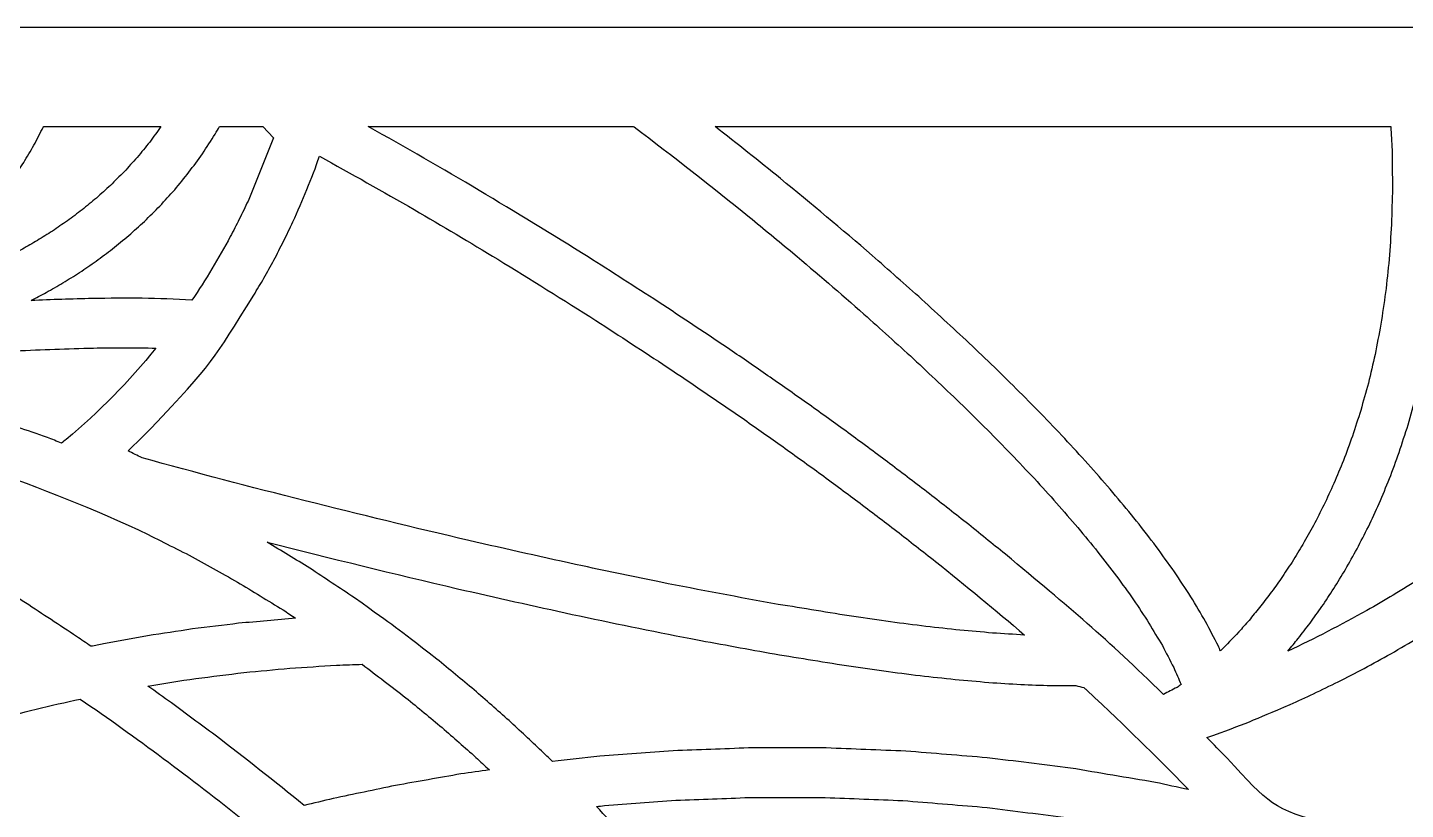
# Model space of a CAD drawing. Header units: centimetres. Extents: x 12.3 to 24.6, y -9 to -3.9.
# Drawn here: x 17.282 to 20.121, y -5.463 to -3.854 of the extents above; entities that cross this region are included whole.
import ezdxf

# ---------------------------------------------------------------- set-up
doc = ezdxf.new("R2010")
doc.units = ezdxf.units.CM
doc.header["$MEASUREMENT"] = 0
doc.layers.add('layer 1', color=7, linetype='Continuous')

msp = doc.modelspace()

# ---------------------------------------------------------------- linework, layer by layer
at = {"layer": 'layer 1', "color": 250, "lineweight": 30}
for points, knots in [([(12.33584, -9.00021), (12.33584, -7.28467), (12.33584, -5.56913), (12.33584, -3.85358), (12.33584, -3.85358), (16.43785, -3.85358), (20.53987, -3.85358), (24.64189, -3.85358), (24.64189, -3.85358), (24.64189, -5.56913), (24.64189, -7.28467), (24.64189, -9.00021), (24.64189, -9.00021), (20.53987, -9.00021), (16.43785, -9.00021), (12.33584, -9.00021)], [0, 0, 0, 0, 0.2, 0.2, 0.2, 0.2, 0.4, 0.4, 0.4, 0.4, 0.6, 0.6, 0.6, 0.6, 1, 1, 1, 1]), ([(17.3153, -4.05741), (17.31516, -4.05774), (17.31501, -4.05807), (17.31486, -4.0584), (17.31486, -4.0584), (17.30842, -4.0709), (17.30197, -4.0834), (17.29553, -4.09591), (17.29553, -4.09591), (17.28849, -4.10781), (17.28144, -4.11971), (17.2744, -4.13161), (17.2744, -4.13161), (17.26683, -4.14292), (17.25925, -4.15423), (17.25167, -4.16553), (17.25167, -4.16553), (17.24362, -4.17626), (17.23557, -4.18699), (17.22752, -4.19771), (17.22752, -4.19771), (17.21906, -4.20787), (17.21059, -4.21803), (17.20213, -4.22818), (17.20213, -4.22818), (17.1933, -4.23778), (17.18448, -4.24738), (17.17566, -4.25698), (17.17566, -4.25698), (17.16653, -4.26603), (17.15741, -4.27509), (17.14829, -4.28414), (17.14829, -4.28414), (17.13892, -4.29267), (17.12955, -4.30119), (17.12019, -4.30972), (17.12019, -4.30972), (17.11063, -4.31773), (17.10107, -4.32574), (17.09152, -4.33375), (17.09152, -4.33375), (17.08183, -4.34127), (17.07214, -4.34878), (17.06245, -4.35629), (17.06245, -4.35629), (17.05267, -4.36332), (17.0429, -4.37035), (17.03313, -4.37738), (17.03313, -4.37738), (17.00916, -4.39342), (16.98521, -4.40905), (16.9603, -4.4236), (16.9603, -4.4236), (17.01444, -4.41253), (17.06706, -4.39648), (17.1192, -4.37836), (17.1192, -4.37836), (17.13911, -4.3705), (17.15901, -4.36265), (17.17892, -4.35479), (17.17892, -4.35479), (17.18913, -4.35023), (17.19934, -4.34567), (17.20956, -4.34111), (17.20956, -4.34111), (17.21988, -4.33609), (17.2302, -4.33108), (17.24052, -4.32607), (17.24052, -4.32607), (17.25089, -4.32059), (17.26126, -4.31511), (17.27163, -4.30963), (17.27163, -4.30963), (17.28201, -4.30366), (17.29238, -4.2977), (17.30276, -4.29173), (17.30276, -4.29173), (17.31308, -4.28526), (17.32341, -4.27879), (17.33373, -4.27232), (17.33373, -4.27232), (17.34395, -4.26532), (17.35418, -4.25832), (17.3644, -4.25133), (17.3644, -4.25133), (17.37448, -4.24379), (17.38456, -4.23625), (17.39463, -4.22871), (17.39463, -4.22871), (17.40451, -4.22061), (17.41439, -4.21251), (17.42427, -4.20441), (17.42427, -4.20441), (17.4339, -4.19573), (17.44354, -4.18705), (17.45317, -4.17836), (17.45317, -4.17836), (17.46252, -4.16908), (17.47186, -4.1598), (17.4812, -4.15051), (17.4812, -4.15051), (17.49021, -4.1406), (17.49921, -4.1307), (17.50822, -4.12079), (17.50822, -4.12079), (17.51684, -4.11023), (17.52546, -4.09968), (17.53408, -4.08913), (17.53408, -4.08913), (17.5418, -4.07855), (17.54952, -4.06798), (17.55724, -4.05741), (17.55724, -4.05741), (17.47659, -4.05741), (17.39595, -4.05741), (17.3153, -4.05741)], [0, 0, 0, 0, 0.0333333, 0.0333333, 0.0333333, 0.0333333, 0.0666667, 0.0666667, 0.0666667, 0.0666667, 0.1, 0.1, 0.1, 0.1, 0.1333333, 0.1333333, 0.1333333, 0.1333333, 0.1666667, 0.1666667, 0.1666667, 0.1666667, 0.2, 0.2, 0.2, 0.2, 0.2333333, 0.2333333, 0.2333333, 0.2333333, 0.2666667, 0.2666667, 0.2666667, 0.2666667, 0.3, 0.3, 0.3, 0.3, 0.3333333, 0.3333333, 0.3333333, 0.3333333, 0.3666667, 0.3666667, 0.3666667, 0.3666667, 0.4, 0.4, 0.4, 0.4, 0.4333333, 0.4333333, 0.4333333, 0.4333333, 0.4666667, 0.4666667, 0.4666667, 0.4666667, 0.5, 0.5, 0.5, 0.5, 0.5333333, 0.5333333, 0.5333333, 0.5333333, 0.5666667, 0.5666667, 0.5666667, 0.5666667, 0.6, 0.6, 0.6, 0.6, 0.6333333, 0.6333333, 0.6333333, 0.6333333, 0.6666667, 0.6666667, 0.6666667, 0.6666667, 0.7, 0.7, 0.7, 0.7, 0.7333333, 0.7333333, 0.7333333, 0.7333333, 0.7666667, 0.7666667, 0.7666667, 0.7666667, 0.8, 0.8, 0.8, 0.8, 0.8333333, 0.8333333, 0.8333333, 0.8333333, 0.8666667, 0.8666667, 0.8666667, 0.8666667, 0.9, 0.9, 0.9, 0.9, 0.9333333, 0.9333333, 0.9333333, 0.9333333, 1, 1, 1, 1]), ([(17.67764, -4.05741), (17.67474, -4.06249), (17.67185, -4.06758), (17.66895, -4.07266), (17.66895, -4.07266), (17.66019, -4.08619), (17.65142, -4.09972), (17.64266, -4.11325), (17.64266, -4.11325), (17.63336, -4.12599), (17.62406, -4.13872), (17.61476, -4.15146), (17.61476, -4.15146), (17.60499, -4.16342), (17.59521, -4.17538), (17.58544, -4.18735), (17.58544, -4.18735), (17.57525, -4.19856), (17.56506, -4.20977), (17.55488, -4.22097), (17.55488, -4.22097), (17.54433, -4.23145), (17.53379, -4.24193), (17.52325, -4.25241), (17.52325, -4.25241), (17.51241, -4.26217), (17.50157, -4.27194), (17.49073, -4.28171), (17.49073, -4.28171), (17.47965, -4.29079), (17.46858, -4.29987), (17.4575, -4.30896), (17.4575, -4.30896), (17.44624, -4.31738), (17.43499, -4.3258), (17.42373, -4.33422), (17.42373, -4.33422), (17.41235, -4.34201), (17.40097, -4.34979), (17.38959, -4.35758), (17.38959, -4.35758), (17.37814, -4.36476), (17.36669, -4.37193), (17.35524, -4.37911), (17.35524, -4.37911), (17.34378, -4.3857), (17.33232, -4.39229), (17.32086, -4.39889), (17.32086, -4.39889), (17.31044, -4.40439), (17.30003, -4.40989), (17.28961, -4.41539), (17.28961, -4.41539), (17.33177, -4.41344), (17.37393, -4.41224), (17.41612, -4.41118), (17.41612, -4.41118), (17.48427, -4.41035), (17.55258, -4.40986), (17.62062, -4.41462), (17.62062, -4.41462), (17.64982, -4.37284), (17.67531, -4.32843), (17.69999, -4.28388), (17.69999, -4.28388), (17.70619, -4.2719), (17.71239, -4.25992), (17.71858, -4.24794), (17.71858, -4.24794), (17.72456, -4.2355), (17.73055, -4.22307), (17.73653, -4.21063), (17.73653, -4.21063), (17.73653, -4.21063), (17.78879, -4.08034), (17.78879, -4.08034), (17.78879, -4.08034), (17.78879, -4.08034), (17.76695, -4.05741), (17.76695, -4.05741), (17.76695, -4.05741), (17.73718, -4.05741), (17.70741, -4.05741), (17.67764, -4.05741)], [0, 0, 0, 0, 0.0454545, 0.0454545, 0.0454545, 0.0454545, 0.0909091, 0.0909091, 0.0909091, 0.0909091, 0.1363636, 0.1363636, 0.1363636, 0.1363636, 0.1818182, 0.1818182, 0.1818182, 0.1818182, 0.2272727, 0.2272727, 0.2272727, 0.2272727, 0.2727273, 0.2727273, 0.2727273, 0.2727273, 0.3181818, 0.3181818, 0.3181818, 0.3181818, 0.3636364, 0.3636364, 0.3636364, 0.3636364, 0.4090909, 0.4090909, 0.4090909, 0.4090909, 0.4545455, 0.4545455, 0.4545455, 0.4545455, 0.5, 0.5, 0.5, 0.5, 0.5454545, 0.5454545, 0.5454545, 0.5454545, 0.5909091, 0.5909091, 0.5909091, 0.5909091, 0.6363636, 0.6363636, 0.6363636, 0.6363636, 0.6818182, 0.6818182, 0.6818182, 0.6818182, 0.7272727, 0.7272727, 0.7272727, 0.7272727, 0.7727273, 0.7727273, 0.7727273, 0.7727273, 0.8181818, 0.8181818, 0.8181818, 0.8181818, 0.8636364, 0.8636364, 0.8636364, 0.8636364, 0.9090909, 0.9090909, 0.9090909, 0.9090909, 1, 1, 1, 1]), ([(17.9843, -4.05741), (18.13778, -4.14247), (18.28817, -4.23287), (18.43713, -4.32563), (18.43713, -4.32563), (18.48517, -4.35638), (18.53322, -4.38713), (18.58126, -4.41788), (18.58126, -4.41788), (18.63209, -4.45172), (18.68292, -4.48556), (18.73374, -4.51939), (18.73374, -4.51939), (18.75994, -4.5374), (18.78613, -4.5554), (18.81232, -4.5734), (18.81232, -4.5734), (18.83889, -4.59209), (18.86547, -4.61078), (18.89204, -4.62947), (18.89204, -4.62947), (18.91888, -4.64881), (18.94572, -4.66815), (18.97257, -4.6875), (18.97257, -4.6875), (18.99958, -4.70747), (19.02659, -4.72744), (19.05359, -4.7474), (19.05359, -4.7474), (19.08066, -4.76797), (19.10773, -4.78854), (19.1348, -4.80911), (19.1348, -4.80911), (19.16183, -4.83024), (19.18885, -4.85138), (19.21588, -4.87252), (19.21588, -4.87252), (19.24275, -4.89419), (19.26963, -4.91587), (19.2965, -4.93755), (19.2965, -4.93755), (19.43028, -5.04908), (19.50378, -5.1103), (19.62225, -5.22603), (19.62225, -5.22603), (19.6315, -5.22127), (19.64074, -5.2165), (19.64998, -5.21174), (19.64998, -5.21174), (19.65284, -5.20974), (19.65569, -5.20774), (19.65855, -5.20574), (19.65855, -5.20574), (19.65342, -5.19403), (19.6483, -5.18231), (19.64317, -5.1706), (19.64317, -5.1706), (19.63539, -5.15564), (19.6276, -5.14068), (19.61981, -5.12572), (19.61981, -5.12572), (19.6106, -5.11022), (19.60138, -5.09473), (19.59217, -5.07923), (19.59217, -5.07923), (19.58164, -5.06329), (19.57112, -5.04735), (19.56059, -5.03142), (19.56059, -5.03142), (19.54887, -5.01513), (19.53715, -4.99885), (19.52543, -4.98257), (19.52543, -4.98257), (19.51263, -4.96603), (19.49983, -4.9495), (19.48703, -4.93296), (19.48703, -4.93296), (19.47328, -4.91624), (19.45953, -4.89953), (19.44578, -4.88281), (19.44578, -4.88281), (19.43119, -4.86599), (19.41661, -4.84918), (19.40202, -4.83236), (19.40202, -4.83236), (19.38673, -4.81552), (19.37143, -4.79867), (19.35613, -4.78183), (19.35613, -4.78183), (19.34024, -4.76503), (19.32435, -4.74823), (19.30846, -4.73143), (19.30846, -4.73143), (19.2921, -4.71474), (19.27573, -4.69806), (19.25937, -4.68137), (19.25937, -4.68137), (19.24265, -4.66487), (19.22594, -4.64836), (19.20922, -4.63186), (19.20922, -4.63186), (19.17521, -4.59966), (19.1412, -4.56746), (19.10718, -4.53527), (19.10718, -4.53527), (19.07319, -4.5046), (19.03919, -4.47393), (19.00519, -4.44326), (19.00519, -4.44326), (18.95665, -4.4008), (18.90781, -4.35883), (18.85853, -4.31724), (18.85853, -4.31724), (18.82872, -4.29266), (18.79891, -4.26808), (18.7691, -4.24349), (18.7691, -4.24349), (18.69097, -4.18043), (18.61229, -4.11804), (18.53166, -4.05818), (18.53166, -4.05818), (18.53115, -4.05792), (18.53063, -4.05767), (18.53012, -4.05741), (18.53012, -4.05741), (18.34818, -4.05741), (18.16624, -4.05741), (17.9843, -4.05741)], [0, 0, 0, 0, 0.030303, 0.030303, 0.030303, 0.030303, 0.0606061, 0.0606061, 0.0606061, 0.0606061, 0.0909091, 0.0909091, 0.0909091, 0.0909091, 0.1212121, 0.1212121, 0.1212121, 0.1212121, 0.1515152, 0.1515152, 0.1515152, 0.1515152, 0.1818182, 0.1818182, 0.1818182, 0.1818182, 0.2121212, 0.2121212, 0.2121212, 0.2121212, 0.2424242, 0.2424242, 0.2424242, 0.2424242, 0.2727273, 0.2727273, 0.2727273, 0.2727273, 0.3030303, 0.3030303, 0.3030303, 0.3030303, 0.3333333, 0.3333333, 0.3333333, 0.3333333, 0.3636364, 0.3636364, 0.3636364, 0.3636364, 0.3939394, 0.3939394, 0.3939394, 0.3939394, 0.4242424, 0.4242424, 0.4242424, 0.4242424, 0.4545455, 0.4545455, 0.4545455, 0.4545455, 0.4848485, 0.4848485, 0.4848485, 0.4848485, 0.5151515, 0.5151515, 0.5151515, 0.5151515, 0.5454545, 0.5454545, 0.5454545, 0.5454545, 0.5757576, 0.5757576, 0.5757576, 0.5757576, 0.6060606, 0.6060606, 0.6060606, 0.6060606, 0.6363636, 0.6363636, 0.6363636, 0.6363636, 0.6666667, 0.6666667, 0.6666667, 0.6666667, 0.6969697, 0.6969697, 0.6969697, 0.6969697, 0.7272727, 0.7272727, 0.7272727, 0.7272727, 0.7575758, 0.7575758, 0.7575758, 0.7575758, 0.7878788, 0.7878788, 0.7878788, 0.7878788, 0.8181818, 0.8181818, 0.8181818, 0.8181818, 0.8484848, 0.8484848, 0.8484848, 0.8484848, 0.8787879, 0.8787879, 0.8787879, 0.8787879, 0.9090909, 0.9090909, 0.9090909, 0.9090909, 0.9393939, 0.9393939, 0.9393939, 0.9393939, 1, 1, 1, 1]), ([(18.69869, -4.05741), (18.74392, -4.09264), (18.78875, -4.12838), (18.83338, -4.16441), (18.83338, -4.16441), (18.89687, -4.21637), (18.9596, -4.269), (19.02185, -4.32243), (19.02185, -4.32243), (19.05599, -4.35259), (19.09013, -4.38276), (19.12427, -4.41292), (19.12427, -4.41292), (19.15899, -4.44497), (19.19371, -4.47702), (19.22843, -4.50907), (19.22843, -4.50907), (19.24572, -4.52565), (19.26301, -4.54224), (19.2803, -4.55882), (19.2803, -4.55882), (19.29739, -4.57569), (19.31447, -4.59256), (19.33156, -4.60943), (19.33156, -4.60943), (19.34833, -4.62653), (19.3651, -4.64363), (19.38187, -4.66073), (19.38187, -4.66073), (19.3982, -4.678), (19.41454, -4.69527), (19.43088, -4.71255), (19.43088, -4.71255), (19.44667, -4.72993), (19.46246, -4.74732), (19.47825, -4.7647), (19.47825, -4.7647), (19.49338, -4.78215), (19.50851, -4.79959), (19.52364, -4.81704), (19.52364, -4.81704), (19.53799, -4.83449), (19.55235, -4.85194), (19.5667, -4.86939), (19.5667, -4.86939), (19.58017, -4.88679), (19.59364, -4.90419), (19.6071, -4.9216), (19.6071, -4.9216), (19.61957, -4.93891), (19.63203, -4.95622), (19.6445, -4.97353), (19.6445, -4.97353), (19.65584, -4.99071), (19.66719, -5.00789), (19.67854, -5.02507), (19.67854, -5.02507), (19.68865, -5.04209), (19.69877, -5.0591), (19.70888, -5.07612), (19.70888, -5.07612), (19.71764, -5.09294), (19.7264, -5.10977), (19.73516, -5.12659), (19.73516, -5.12659), (19.73662, -5.12994), (19.73809, -5.13328), (19.73955, -5.13662), (19.73955, -5.13662), (19.75212, -5.1236), (19.7647, -5.11057), (19.77728, -5.09754), (19.77728, -5.09754), (19.78429, -5.08958), (19.79131, -5.08162), (19.79833, -5.07366), (19.79833, -5.07366), (19.80556, -5.0649), (19.81279, -5.05614), (19.82002, -5.04737), (19.82002, -5.04737), (19.8274, -5.03779), (19.83478, -5.02821), (19.84216, -5.01864), (19.84216, -5.01864), (19.84962, -5.00822), (19.85708, -4.99781), (19.86454, -4.9874), (19.86454, -4.9874), (19.87201, -4.97614), (19.87948, -4.96488), (19.88696, -4.95361), (19.88696, -4.95361), (19.89438, -4.94149), (19.9018, -4.92936), (19.90922, -4.91723), (19.90922, -4.91723), (19.91653, -4.90422), (19.92383, -4.89121), (19.93114, -4.87821), (19.93114, -4.87821), (19.93826, -4.8643), (19.94538, -4.85039), (19.9525, -4.83648), (19.9525, -4.83648), (19.95937, -4.82165), (19.96624, -4.80683), (19.97312, -4.792), (19.97312, -4.792), (19.97967, -4.77624), (19.98622, -4.76048), (19.99278, -4.74472), (19.99278, -4.74472), (19.99895, -4.728), (20.00512, -4.71129), (20.0113, -4.69457), (20.0113, -4.69457), (20.01702, -4.67688), (20.02274, -4.6592), (20.02846, -4.64151), (20.02846, -4.64151), (20.03367, -4.62283), (20.03888, -4.60415), (20.04408, -4.58547), (20.04408, -4.58547), (20.0487, -4.56578), (20.05333, -4.5461), (20.05795, -4.52641), (20.05795, -4.52641), (20.06192, -4.50569), (20.06589, -4.48497), (20.06986, -4.46425), (20.06986, -4.46425), (20.07311, -4.44248), (20.07636, -4.42071), (20.07961, -4.39894), (20.07961, -4.39894), (20.08207, -4.3761), (20.08454, -4.35326), (20.087, -4.33042), (20.087, -4.33042), (20.0886, -4.30649), (20.0902, -4.28257), (20.09181, -4.25864), (20.09181, -4.25864), (20.09248, -4.2336), (20.09316, -4.20857), (20.09384, -4.18353), (20.09384, -4.18353), (20.09352, -4.15737), (20.0932, -4.13121), (20.09288, -4.10505), (20.09288, -4.10505), (20.09207, -4.08917), (20.09126, -4.07329), (20.09045, -4.05741), (20.09045, -4.05741), (19.62653, -4.05741), (19.16261, -4.05741), (18.69869, -4.05741)], [0, 0, 0, 0, 0.0243902, 0.0243902, 0.0243902, 0.0243902, 0.0487805, 0.0487805, 0.0487805, 0.0487805, 0.0731707, 0.0731707, 0.0731707, 0.0731707, 0.097561, 0.097561, 0.097561, 0.097561, 0.1219512, 0.1219512, 0.1219512, 0.1219512, 0.1463415, 0.1463415, 0.1463415, 0.1463415, 0.1707317, 0.1707317, 0.1707317, 0.1707317, 0.195122, 0.195122, 0.195122, 0.195122, 0.2195122, 0.2195122, 0.2195122, 0.2195122, 0.2439024, 0.2439024, 0.2439024, 0.2439024, 0.2682927, 0.2682927, 0.2682927, 0.2682927, 0.2926829, 0.2926829, 0.2926829, 0.2926829, 0.3170732, 0.3170732, 0.3170732, 0.3170732, 0.3414634, 0.3414634, 0.3414634, 0.3414634, 0.3658537, 0.3658537, 0.3658537, 0.3658537, 0.3902439, 0.3902439, 0.3902439, 0.3902439, 0.4146341, 0.4146341, 0.4146341, 0.4146341, 0.4390244, 0.4390244, 0.4390244, 0.4390244, 0.4634146, 0.4634146, 0.4634146, 0.4634146, 0.4878049, 0.4878049, 0.4878049, 0.4878049, 0.5121951, 0.5121951, 0.5121951, 0.5121951, 0.5365854, 0.5365854, 0.5365854, 0.5365854, 0.5609756, 0.5609756, 0.5609756, 0.5609756, 0.5853659, 0.5853659, 0.5853659, 0.5853659, 0.6097561, 0.6097561, 0.6097561, 0.6097561, 0.6341463, 0.6341463, 0.6341463, 0.6341463, 0.6585366, 0.6585366, 0.6585366, 0.6585366, 0.6829268, 0.6829268, 0.6829268, 0.6829268, 0.7073171, 0.7073171, 0.7073171, 0.7073171, 0.7317073, 0.7317073, 0.7317073, 0.7317073, 0.7560976, 0.7560976, 0.7560976, 0.7560976, 0.7804878, 0.7804878, 0.7804878, 0.7804878, 0.804878, 0.804878, 0.804878, 0.804878, 0.8292683, 0.8292683, 0.8292683, 0.8292683, 0.8536585, 0.8536585, 0.8536585, 0.8536585, 0.8780488, 0.8780488, 0.8780488, 0.8780488, 0.902439, 0.902439, 0.902439, 0.902439, 0.9268293, 0.9268293, 0.9268293, 0.9268293, 0.9512195, 0.9512195, 0.9512195, 0.9512195, 1, 1, 1, 1]), ([(21.07175, -4.05741), (21.06764, -4.06748), (21.06354, -4.07754), (21.05944, -4.0876), (21.05944, -4.0876), (21.04474, -4.1192), (21.03005, -4.1508), (21.01536, -4.1824), (21.01536, -4.1824), (20.9996, -4.21248), (20.98384, -4.24255), (20.96808, -4.27263), (20.96808, -4.27263), (20.95135, -4.30121), (20.93463, -4.32979), (20.91791, -4.35838), (20.91791, -4.35838), (20.90033, -4.38549), (20.88275, -4.41261), (20.86518, -4.43973), (20.86518, -4.43973), (20.84685, -4.46542), (20.82852, -4.4911), (20.8102, -4.51679), (20.8102, -4.51679), (20.79123, -4.54107), (20.77226, -4.56535), (20.75329, -4.58964), (20.75329, -4.58964), (20.73379, -4.61255), (20.71428, -4.63547), (20.69478, -4.65838), (20.69478, -4.65838), (20.67484, -4.67996), (20.65491, -4.70154), (20.63497, -4.72312), (20.63497, -4.72312), (20.61472, -4.7434), (20.59446, -4.76367), (20.5742, -4.78395), (20.5742, -4.78395), (20.55372, -4.80296), (20.53325, -4.82196), (20.51277, -4.84097), (20.51277, -4.84097), (20.49218, -4.85874), (20.47159, -4.87652), (20.451, -4.89429), (20.451, -4.89429), (20.4304, -4.91086), (20.4098, -4.92744), (20.38921, -4.94401), (20.38921, -4.94401), (20.30457, -5.00761), (20.29308, -5.01573), (20.20679, -5.07261), (20.20679, -5.07261), (20.18719, -5.08473), (20.16759, -5.09685), (20.148, -5.10897), (20.148, -5.10897), (20.12891, -5.12007), (20.10983, -5.13116), (20.09074, -5.14226), (20.09074, -5.14226), (20.07227, -5.15236), (20.05379, -5.16246), (20.03532, -5.17257), (20.03532, -5.17257), (20.01756, -5.18171), (19.9998, -5.19086), (19.98204, -5.2), (19.98204, -5.2), (19.96509, -5.20823), (19.94815, -5.21645), (19.9312, -5.22468), (19.9312, -5.22468), (19.91518, -5.23201), (19.89915, -5.23935), (19.88313, -5.24668), (19.88313, -5.24668), (19.80821, -5.27825), (19.79089, -5.28728), (19.71146, -5.31461), (19.71146, -5.31461), (19.72531, -5.3288), (19.73916, -5.343), (19.75301, -5.35719), (19.75301, -5.35719), (19.84086, -5.45211), (19.84554, -5.46214), (19.96325, -5.49332), (19.96325, -5.49332), (20.02411, -5.51256), (20.08498, -5.5318), (20.14584, -5.55104), (20.14584, -5.55104), (20.20738, -5.57379), (20.26892, -5.59655), (20.33046, -5.6193), (20.33046, -5.6193), (20.39257, -5.64577), (20.45468, -5.67223), (20.51679, -5.69869), (20.51679, -5.69869), (20.56352, -5.72135), (20.61025, -5.74402), (20.65697, -5.76669), (20.65697, -5.76669), (20.72442, -5.65927), (20.7895, -5.55055), (20.8534, -5.44099), (20.8534, -5.44099), (20.89032, -5.37667), (20.9267, -5.31213), (20.96264, -5.24724), (20.96264, -5.24724), (20.98741, -5.20105), (21.01219, -5.15487), (21.03696, -5.10868), (21.03696, -5.10868), (21.06131, -5.06095), (21.08567, -5.01323), (21.11002, -4.9655), (21.11002, -4.9655), (21.12181, -4.94132), (21.13361, -4.91714), (21.14541, -4.89296), (21.14541, -4.89296), (21.15683, -4.86871), (21.16826, -4.84446), (21.17968, -4.82021), (21.17968, -4.82021), (21.19065, -4.79599), (21.20161, -4.77178), (21.21258, -4.74756), (21.21258, -4.74756), (21.26612, -4.62385), (21.30402, -4.52878), (21.34713, -4.39725), (21.34713, -4.39725), (21.35349, -4.37554), (21.35985, -4.35383), (21.36621, -4.33212), (21.36621, -4.33212), (21.37151, -4.31123), (21.3768, -4.29034), (21.38209, -4.26946), (21.38209, -4.26946), (21.38623, -4.24952), (21.39037, -4.22958), (21.39451, -4.20965), (21.39451, -4.20965), (21.39671, -4.19542), (21.39891, -4.18119), (21.40112, -4.16697), (21.40112, -4.16697), (21.40002, -4.15927), (21.39892, -4.15158), (21.39782, -4.14389), (21.39782, -4.14389), (21.31604, -4.11506), (21.23425, -4.08624), (21.15247, -4.05741), (21.15247, -4.05741), (21.12556, -4.05741), (21.09865, -4.05741), (21.07175, -4.05741)], [0, 0, 0, 0, 0.0232558, 0.0232558, 0.0232558, 0.0232558, 0.0465116, 0.0465116, 0.0465116, 0.0465116, 0.0697674, 0.0697674, 0.0697674, 0.0697674, 0.0930233, 0.0930233, 0.0930233, 0.0930233, 0.1162791, 0.1162791, 0.1162791, 0.1162791, 0.1395349, 0.1395349, 0.1395349, 0.1395349, 0.1627907, 0.1627907, 0.1627907, 0.1627907, 0.1860465, 0.1860465, 0.1860465, 0.1860465, 0.2093023, 0.2093023, 0.2093023, 0.2093023, 0.2325581, 0.2325581, 0.2325581, 0.2325581, 0.255814, 0.255814, 0.255814, 0.255814, 0.2790698, 0.2790698, 0.2790698, 0.2790698, 0.3023256, 0.3023256, 0.3023256, 0.3023256, 0.3255814, 0.3255814, 0.3255814, 0.3255814, 0.3488372, 0.3488372, 0.3488372, 0.3488372, 0.372093, 0.372093, 0.372093, 0.372093, 0.3953488, 0.3953488, 0.3953488, 0.3953488, 0.4186047, 0.4186047, 0.4186047, 0.4186047, 0.4418605, 0.4418605, 0.4418605, 0.4418605, 0.4651163, 0.4651163, 0.4651163, 0.4651163, 0.4883721, 0.4883721, 0.4883721, 0.4883721, 0.5116279, 0.5116279, 0.5116279, 0.5116279, 0.5348837, 0.5348837, 0.5348837, 0.5348837, 0.5581395, 0.5581395, 0.5581395, 0.5581395, 0.5813953, 0.5813953, 0.5813953, 0.5813953, 0.6046512, 0.6046512, 0.6046512, 0.6046512, 0.627907, 0.627907, 0.627907, 0.627907, 0.6511628, 0.6511628, 0.6511628, 0.6511628, 0.6744186, 0.6744186, 0.6744186, 0.6744186, 0.6976744, 0.6976744, 0.6976744, 0.6976744, 0.7209302, 0.7209302, 0.7209302, 0.7209302, 0.744186, 0.744186, 0.744186, 0.744186, 0.7674419, 0.7674419, 0.7674419, 0.7674419, 0.7906977, 0.7906977, 0.7906977, 0.7906977, 0.8139535, 0.8139535, 0.8139535, 0.8139535, 0.8372093, 0.8372093, 0.8372093, 0.8372093, 0.8604651, 0.8604651, 0.8604651, 0.8604651, 0.8837209, 0.8837209, 0.8837209, 0.8837209, 0.9069767, 0.9069767, 0.9069767, 0.9069767, 0.9302326, 0.9302326, 0.9302326, 0.9302326, 0.9534884, 0.9534884, 0.9534884, 0.9534884, 1, 1, 1, 1]), ([(20.1925, -4.05741), (20.19325, -4.07222), (20.19401, -4.08703), (20.19476, -4.10184), (20.19476, -4.10184), (20.19509, -4.12932), (20.19543, -4.1568), (20.19577, -4.18429), (20.19577, -4.18429), (20.19506, -4.21067), (20.19434, -4.23705), (20.19363, -4.26343), (20.19363, -4.26343), (20.19193, -4.28872), (20.19024, -4.314), (20.18854, -4.33929), (20.18854, -4.33929), (20.18593, -4.36351), (20.18332, -4.38772), (20.18072, -4.41193), (20.18072, -4.41193), (20.17726, -4.43508), (20.1738, -4.45822), (20.17035, -4.48137), (20.17035, -4.48137), (20.16611, -4.50346), (20.16188, -4.52556), (20.15764, -4.54765), (20.15764, -4.54765), (20.1527, -4.5687), (20.14776, -4.58976), (20.14282, -4.61081), (20.14282, -4.61081), (20.13724, -4.63084), (20.13165, -4.65086), (20.12607, -4.67089), (20.12607, -4.67089), (20.11992, -4.6899), (20.11377, -4.70891), (20.10762, -4.72792), (20.10762, -4.72792), (20.10097, -4.74593), (20.09432, -4.76394), (20.08767, -4.78195), (20.08767, -4.78195), (20.08059, -4.79897), (20.07351, -4.81599), (20.06644, -4.83301), (20.06644, -4.83301), (20.059, -4.84905), (20.05156, -4.8651), (20.04413, -4.88114), (20.04413, -4.88114), (20.03641, -4.89623), (20.02868, -4.91131), (20.02096, -4.92639), (20.02096, -4.92639), (20.01302, -4.94053), (20.00509, -4.95466), (19.99715, -4.9688), (19.99715, -4.9688), (19.98907, -4.982), (19.98099, -4.99521), (19.97291, -5.00841), (19.97291, -5.00841), (19.96475, -5.0207), (19.9566, -5.03299), (19.94844, -5.04527), (19.94844, -5.04527), (19.94029, -5.05666), (19.93213, -5.06804), (19.92397, -5.07942), (19.92397, -5.07942), (19.91589, -5.08992), (19.9078, -5.10042), (19.89971, -5.11092), (19.89971, -5.11092), (19.8926, -5.11954), (19.88549, -5.12816), (19.87838, -5.13677), (19.87838, -5.13677), (19.93373, -5.11144), (19.98729, -5.08267), (20.04067, -5.05348), (20.04067, -5.05348), (20.05897, -5.04284), (20.07727, -5.0322), (20.09557, -5.02157), (20.09557, -5.02157), (20.11436, -5.00995), (20.13314, -4.99833), (20.15193, -4.98671), (20.15193, -4.98671), (20.17109, -4.97408), (20.19026, -4.96145), (20.20942, -4.94882), (20.20942, -4.94882), (20.22636, -4.9369), (20.2433, -4.92499), (20.26024, -4.91308), (20.26024, -4.91308), (20.29413, -4.8559), (20.32157, -4.79487), (20.34691, -4.73351), (20.34691, -4.73351), (20.3541, -4.71471), (20.36129, -4.6959), (20.36848, -4.6771), (20.36848, -4.6771), (20.37971, -4.64516), (20.3902, -4.61323), (20.40018, -4.58087), (20.40018, -4.58087), (20.40671, -4.55707), (20.41325, -4.53328), (20.41979, -4.50948), (20.41979, -4.50948), (20.42563, -4.48387), (20.43147, -4.45827), (20.43732, -4.43266), (20.43732, -4.43266), (20.44222, -4.40536), (20.44712, -4.37806), (20.45203, -4.35076), (20.45203, -4.35076), (20.45405, -4.33651), (20.45607, -4.32226), (20.45809, -4.30801), (20.45809, -4.30801), (20.45979, -4.29337), (20.46148, -4.27873), (20.46318, -4.2641), (20.46318, -4.2641), (20.46452, -4.24909), (20.46586, -4.23408), (20.4672, -4.21908), (20.4672, -4.21908), (20.46815, -4.20371), (20.4691, -4.18835), (20.47005, -4.17298), (20.47005, -4.17298), (20.47059, -4.15727), (20.47112, -4.14156), (20.47165, -4.12585), (20.47165, -4.12585), (20.47174, -4.10981), (20.47182, -4.09377), (20.47191, -4.07773), (20.47191, -4.07773), (20.47174, -4.07096), (20.47158, -4.06418), (20.47142, -4.05741), (20.47142, -4.05741), (20.37845, -4.05741), (20.28547, -4.05741), (20.1925, -4.05741)], [0, 0, 0, 0, 0.025, 0.025, 0.025, 0.025, 0.05, 0.05, 0.05, 0.05, 0.075, 0.075, 0.075, 0.075, 0.1, 0.1, 0.1, 0.1, 0.125, 0.125, 0.125, 0.125, 0.15, 0.15, 0.15, 0.15, 0.175, 0.175, 0.175, 0.175, 0.2, 0.2, 0.2, 0.2, 0.225, 0.225, 0.225, 0.225, 0.25, 0.25, 0.25, 0.25, 0.275, 0.275, 0.275, 0.275, 0.3, 0.3, 0.3, 0.3, 0.325, 0.325, 0.325, 0.325, 0.35, 0.35, 0.35, 0.35, 0.375, 0.375, 0.375, 0.375, 0.4, 0.4, 0.4, 0.4, 0.425, 0.425, 0.425, 0.425, 0.45, 0.45, 0.45, 0.45, 0.475, 0.475, 0.475, 0.475, 0.5, 0.5, 0.5, 0.5, 0.525, 0.525, 0.525, 0.525, 0.55, 0.55, 0.55, 0.55, 0.575, 0.575, 0.575, 0.575, 0.6, 0.6, 0.6, 0.6, 0.625, 0.625, 0.625, 0.625, 0.65, 0.65, 0.65, 0.65, 0.675, 0.675, 0.675, 0.675, 0.7, 0.7, 0.7, 0.7, 0.725, 0.725, 0.725, 0.725, 0.75, 0.75, 0.75, 0.75, 0.775, 0.775, 0.775, 0.775, 0.8, 0.8, 0.8, 0.8, 0.825, 0.825, 0.825, 0.825, 0.85, 0.85, 0.85, 0.85, 0.875, 0.875, 0.875, 0.875, 0.9, 0.9, 0.9, 0.9, 0.925, 0.925, 0.925, 0.925, 0.95, 0.95, 0.95, 0.95, 1, 1, 1, 1]), ([(19.336, -5.10393), (19.27592, -5.05204), (19.21427, -5.00216), (19.15249, -4.95232), (19.15249, -4.95232), (19.12585, -4.93149), (19.09922, -4.91066), (19.07258, -4.88982), (19.07258, -4.88982), (19.04588, -4.86953), (19.01917, -4.84924), (18.99247, -4.82896), (18.99247, -4.82896), (18.96581, -4.80924), (18.93914, -4.78953), (18.91248, -4.76981), (18.91248, -4.76981), (18.88596, -4.75071), (18.85945, -4.7316), (18.83293, -4.71249), (18.83293, -4.71249), (18.80667, -4.69402), (18.78041, -4.67555), (18.75414, -4.65708), (18.75414, -4.65708), (18.70281, -4.62217), (18.65148, -4.58727), (18.60015, -4.55236), (18.60015, -4.55236), (18.55112, -4.52037), (18.50209, -4.48838), (18.45306, -4.45639), (18.45306, -4.45639), (18.386, -4.41388), (18.31871, -4.37191), (18.25099, -4.33045), (18.25099, -4.33045), (18.19384, -4.29603), (18.13652, -4.26197), (18.07891, -4.22831), (18.07891, -4.22831), (18.01412, -4.19101), (17.94914, -4.15421), (17.88354, -4.11835), (17.88354, -4.11835), (17.86815, -4.1644), (17.84873, -4.20908), (17.82904, -4.25341), (17.82904, -4.25341), (17.82262, -4.26676), (17.8162, -4.28011), (17.80978, -4.29345), (17.80978, -4.29345), (17.80314, -4.3063), (17.79649, -4.31915), (17.78984, -4.332), (17.78984, -4.332), (17.783, -4.34435), (17.77616, -4.3567), (17.76932, -4.36905), (17.76932, -4.36905), (17.76232, -4.3809), (17.75532, -4.39275), (17.74833, -4.4046), (17.74833, -4.4046), (17.66494, -4.53765), (17.66387, -4.54459), (17.53708, -4.67781), (17.53708, -4.67781), (17.52138, -4.69371), (17.50561, -4.70941), (17.48936, -4.72475), (17.48936, -4.72475), (17.49895, -4.72954), (17.50855, -4.73434), (17.51814, -4.73914), (17.51814, -4.73914), (17.74122, -4.80073), (17.96597, -4.85644), (18.19126, -4.90924), (18.19126, -4.90924), (18.26931, -4.92715), (18.34741, -4.94463), (18.42564, -4.96169), (18.42564, -4.96169), (18.47941, -4.97288), (18.53318, -4.98407), (18.58695, -4.99526), (18.58695, -4.99526), (18.66738, -5.0111), (18.74781, -5.02626), (18.82851, -5.04069), (18.82851, -5.04069), (18.88053, -5.04914), (18.93255, -5.05758), (18.98457, -5.06603), (18.98457, -5.06603), (19.00967, -5.06962), (19.03477, -5.0732), (19.05988, -5.07679), (19.05988, -5.07679), (19.08419, -5.07989), (19.10851, -5.08299), (19.13283, -5.08609), (19.13283, -5.08609), (19.15621, -5.08865), (19.1796, -5.09122), (19.20299, -5.09379), (19.20299, -5.09379), (19.2253, -5.09577), (19.24762, -5.09776), (19.26993, -5.09974), (19.26993, -5.09974), (19.29196, -5.10114), (19.31398, -5.10253), (19.336, -5.10393)], [0, 0, 0, 0, 0.0333333, 0.0333333, 0.0333333, 0.0333333, 0.0666667, 0.0666667, 0.0666667, 0.0666667, 0.1, 0.1, 0.1, 0.1, 0.1333333, 0.1333333, 0.1333333, 0.1333333, 0.1666667, 0.1666667, 0.1666667, 0.1666667, 0.2, 0.2, 0.2, 0.2, 0.2333333, 0.2333333, 0.2333333, 0.2333333, 0.2666667, 0.2666667, 0.2666667, 0.2666667, 0.3, 0.3, 0.3, 0.3, 0.3333333, 0.3333333, 0.3333333, 0.3333333, 0.3666667, 0.3666667, 0.3666667, 0.3666667, 0.4, 0.4, 0.4, 0.4, 0.4333333, 0.4333333, 0.4333333, 0.4333333, 0.4666667, 0.4666667, 0.4666667, 0.4666667, 0.5, 0.5, 0.5, 0.5, 0.5333333, 0.5333333, 0.5333333, 0.5333333, 0.5666667, 0.5666667, 0.5666667, 0.5666667, 0.6, 0.6, 0.6, 0.6, 0.6333333, 0.6333333, 0.6333333, 0.6333333, 0.6666667, 0.6666667, 0.6666667, 0.6666667, 0.7, 0.7, 0.7, 0.7, 0.7333333, 0.7333333, 0.7333333, 0.7333333, 0.7666667, 0.7666667, 0.7666667, 0.7666667, 0.8, 0.8, 0.8, 0.8, 0.8333333, 0.8333333, 0.8333333, 0.8333333, 0.8666667, 0.8666667, 0.8666667, 0.8666667, 0.9, 0.9, 0.9, 0.9, 0.9333333, 0.9333333, 0.9333333, 0.9333333, 1, 1, 1, 1]), ([(16.77936, -4.55646), (16.78505, -4.55722), (16.79073, -4.55799), (16.79642, -4.55876), (16.79642, -4.55876), (16.84294, -4.56746), (16.88947, -4.57615), (16.93599, -4.58485), (16.93599, -4.58485), (16.98076, -4.59556), (17.02553, -4.60627), (17.0703, -4.61697), (17.0703, -4.61697), (17.11331, -4.62951), (17.15633, -4.64205), (17.19934, -4.65459), (17.19934, -4.65459), (17.2406, -4.66879), (17.28186, -4.68299), (17.32312, -4.69718), (17.32312, -4.69718), (17.33294, -4.70108), (17.34276, -4.70498), (17.35258, -4.70887), (17.35258, -4.70887), (17.35576, -4.7063), (17.35894, -4.70373), (17.36213, -4.70115), (17.36213, -4.70115), (17.42969, -4.64492), (17.49166, -4.5817), (17.5469, -4.51332), (17.5469, -4.51332), (17.50389, -4.5124), (17.46104, -4.51256), (17.41802, -4.51308), (17.41802, -4.51308), (17.36481, -4.51442), (17.31172, -4.51639), (17.25854, -4.51886), (17.25854, -4.51886), (17.22102, -4.52107), (17.18349, -4.52329), (17.14596, -4.5255), (17.14596, -4.5255), (17.02358, -4.53403), (16.90144, -4.54432), (16.77936, -4.55646)], [0, 0, 0, 0, 0.0769231, 0.0769231, 0.0769231, 0.0769231, 0.1538462, 0.1538462, 0.1538462, 0.1538462, 0.2307692, 0.2307692, 0.2307692, 0.2307692, 0.3076923, 0.3076923, 0.3076923, 0.3076923, 0.3846154, 0.3846154, 0.3846154, 0.3846154, 0.4615385, 0.4615385, 0.4615385, 0.4615385, 0.5384615, 0.5384615, 0.5384615, 0.5384615, 0.6153846, 0.6153846, 0.6153846, 0.6153846, 0.6923077, 0.6923077, 0.6923077, 0.6923077, 0.7692308, 0.7692308, 0.7692308, 0.7692308, 0.8461538, 0.8461538, 0.8461538, 0.8461538, 1, 1, 1, 1]), ([(17.83456, -5.06923), (17.82597, -5.06354), (17.81739, -5.05785), (17.8088, -5.05216), (17.8088, -5.05216), (17.77739, -5.03302), (17.74597, -5.01388), (17.71455, -4.99473), (17.71455, -4.99473), (17.68148, -4.97635), (17.64841, -4.95796), (17.61534, -4.93958), (17.61534, -4.93958), (17.5806, -4.92212), (17.54587, -4.90466), (17.51114, -4.8872), (17.51114, -4.8872), (17.3936, -4.83435), (17.2928, -4.79453), (17.16848, -4.75175), (17.16848, -4.75175), (17.12704, -4.73967), (17.0856, -4.72759), (17.04417, -4.71551), (17.04417, -4.71551), (17.00103, -4.70519), (16.9579, -4.69488), (16.91476, -4.68456), (16.91476, -4.68456), (16.86992, -4.67618), (16.82507, -4.6678), (16.78023, -4.65941), (16.78023, -4.65941), (16.73367, -4.65313), (16.68711, -4.64685), (16.64055, -4.64056), (16.64055, -4.64056), (16.60959, -4.63799), (16.57863, -4.63542), (16.54767, -4.63285), (16.54767, -4.63285), (16.59128, -4.65395), (16.63489, -4.67505), (16.67851, -4.69615), (16.67851, -4.69615), (16.72172, -4.71834), (16.76494, -4.74053), (16.80815, -4.76272), (16.80815, -4.76272), (16.84976, -4.7853), (16.89137, -4.80789), (16.93298, -4.83047), (16.93298, -4.83047), (16.97297, -4.85334), (17.01296, -4.87622), (17.05295, -4.89909), (17.05295, -4.89909), (17.09131, -4.92214), (17.12967, -4.94519), (17.16803, -4.96823), (17.16803, -4.96823), (17.20475, -4.99135), (17.24146, -5.01446), (17.27818, -5.03758), (17.27818, -5.03758), (17.31323, -5.06065), (17.34829, -5.08372), (17.38335, -5.10679), (17.38335, -5.10679), (17.39322, -5.11356), (17.40308, -5.12033), (17.41295, -5.1271), (17.41295, -5.1271), (17.42166, -5.1253), (17.43037, -5.1235), (17.43909, -5.1217), (17.43909, -5.1217), (17.46921, -5.11629), (17.49934, -5.11088), (17.52946, -5.10547), (17.52946, -5.10547), (17.56037, -5.10078), (17.59128, -5.09609), (17.62218, -5.0914), (17.62218, -5.0914), (17.65385, -5.08749), (17.68551, -5.08359), (17.71717, -5.07968), (17.71717, -5.07968), (17.7563, -5.0762), (17.79543, -5.07272), (17.83456, -5.06923)], [0, 0, 0, 0, 0.0416667, 0.0416667, 0.0416667, 0.0416667, 0.0833333, 0.0833333, 0.0833333, 0.0833333, 0.125, 0.125, 0.125, 0.125, 0.1666667, 0.1666667, 0.1666667, 0.1666667, 0.2083333, 0.2083333, 0.2083333, 0.2083333, 0.25, 0.25, 0.25, 0.25, 0.2916667, 0.2916667, 0.2916667, 0.2916667, 0.3333333, 0.3333333, 0.3333333, 0.3333333, 0.375, 0.375, 0.375, 0.375, 0.4166667, 0.4166667, 0.4166667, 0.4166667, 0.4583333, 0.4583333, 0.4583333, 0.4583333, 0.5, 0.5, 0.5, 0.5, 0.5416667, 0.5416667, 0.5416667, 0.5416667, 0.5833333, 0.5833333, 0.5833333, 0.5833333, 0.625, 0.625, 0.625, 0.625, 0.6666667, 0.6666667, 0.6666667, 0.6666667, 0.7083333, 0.7083333, 0.7083333, 0.7083333, 0.75, 0.75, 0.75, 0.75, 0.7916667, 0.7916667, 0.7916667, 0.7916667, 0.8333333, 0.8333333, 0.8333333, 0.8333333, 0.875, 0.875, 0.875, 0.875, 0.9166667, 0.9166667, 0.9166667, 0.9166667, 1, 1, 1, 1]), ([(17.77587, -4.91275), (17.80508, -4.93055), (17.83428, -4.94834), (17.86349, -4.96614), (17.86349, -4.96614), (17.89431, -4.98657), (17.92513, -5.007), (17.95595, -5.02742), (17.95595, -5.02742), (18.04425, -5.0907), (18.03533, -5.08388), (18.12541, -5.15328), (18.12541, -5.15328), (18.1511, -5.17446), (18.17678, -5.19563), (18.20246, -5.21681), (18.20246, -5.21681), (18.22644, -5.23788), (18.25042, -5.25896), (18.2744, -5.28003), (18.2744, -5.28003), (18.29669, -5.30083), (18.31898, -5.32163), (18.34127, -5.34243), (18.34127, -5.34243), (18.34863, -5.3497), (18.35599, -5.35697), (18.36335, -5.36424), (18.36335, -5.36424), (18.39598, -5.36065), (18.42861, -5.35706), (18.46124, -5.35347), (18.46124, -5.35347), (18.51148, -5.34971), (18.56172, -5.34596), (18.61196, -5.34221), (18.61196, -5.34221), (18.66378, -5.34023), (18.7156, -5.33826), (18.76742, -5.33629), (18.76742, -5.33629), (18.82072, -5.33629), (18.87401, -5.3363), (18.92731, -5.3363), (18.92731, -5.3363), (18.98199, -5.33848), (19.03667, -5.34065), (19.09135, -5.34282), (19.09135, -5.34282), (19.14732, -5.34736), (19.20328, -5.35189), (19.25924, -5.35643), (19.25924, -5.35643), (19.31639, -5.36352), (19.37353, -5.37061), (19.43068, -5.3777), (19.43068, -5.3777), (19.4889, -5.38754), (19.54713, -5.39738), (19.60536, -5.40722), (19.60536, -5.40722), (19.6282, -5.41215), (19.65103, -5.41708), (19.67387, -5.42201), (19.67387, -5.42201), (19.59344, -5.34003), (19.55531, -5.30319), (19.46366, -5.21671), (19.46366, -5.21671), (19.46189, -5.21513), (19.46012, -5.21354), (19.45834, -5.21195), (19.45834, -5.21195), (19.45283, -5.21057), (19.44732, -5.20919), (19.4418, -5.20781), (19.4418, -5.20781), (19.42473, -5.20782), (19.40766, -5.20782), (19.3906, -5.20783), (19.3906, -5.20783), (19.36978, -5.2071), (19.34896, -5.20636), (19.32814, -5.20563), (19.32814, -5.20563), (19.30613, -5.20421), (19.28413, -5.20279), (19.26213, -5.20136), (19.26213, -5.20136), (19.23906, -5.19931), (19.21599, -5.19726), (19.19291, -5.1952), (19.19291, -5.1952), (19.16889, -5.19257), (19.14486, -5.18993), (19.12083, -5.1873), (19.12083, -5.1873), (19.09596, -5.18413), (19.07109, -5.18096), (19.04623, -5.17779), (19.04623, -5.17779), (19.02065, -5.17413), (18.99507, -5.17048), (18.96949, -5.16682), (18.96949, -5.16682), (18.91668, -5.15825), (18.86388, -5.14968), (18.81108, -5.1411), (18.81108, -5.1411), (18.75694, -5.13116), (18.70279, -5.12122), (18.64865, -5.11128), (18.64865, -5.11128), (18.56703, -5.09521), (18.48562, -5.07855), (18.40423, -5.06133), (18.40423, -5.06133), (18.32546, -5.04415), (18.24682, -5.02655), (18.16824, -5.00852), (18.16824, -5.00852), (18.03714, -4.97779), (17.90637, -4.94598), (17.77587, -4.91275)], [0, 0, 0, 0, 0.03125, 0.03125, 0.03125, 0.03125, 0.0625, 0.0625, 0.0625, 0.0625, 0.09375, 0.09375, 0.09375, 0.09375, 0.125, 0.125, 0.125, 0.125, 0.15625, 0.15625, 0.15625, 0.15625, 0.1875, 0.1875, 0.1875, 0.1875, 0.21875, 0.21875, 0.21875, 0.21875, 0.25, 0.25, 0.25, 0.25, 0.28125, 0.28125, 0.28125, 0.28125, 0.3125, 0.3125, 0.3125, 0.3125, 0.34375, 0.34375, 0.34375, 0.34375, 0.375, 0.375, 0.375, 0.375, 0.40625, 0.40625, 0.40625, 0.40625, 0.4375, 0.4375, 0.4375, 0.4375, 0.46875, 0.46875, 0.46875, 0.46875, 0.5, 0.5, 0.5, 0.5, 0.53125, 0.53125, 0.53125, 0.53125, 0.5625, 0.5625, 0.5625, 0.5625, 0.59375, 0.59375, 0.59375, 0.59375, 0.625, 0.625, 0.625, 0.625, 0.65625, 0.65625, 0.65625, 0.65625, 0.6875, 0.6875, 0.6875, 0.6875, 0.71875, 0.71875, 0.71875, 0.71875, 0.75, 0.75, 0.75, 0.75, 0.78125, 0.78125, 0.78125, 0.78125, 0.8125, 0.8125, 0.8125, 0.8125, 0.84375, 0.84375, 0.84375, 0.84375, 0.875, 0.875, 0.875, 0.875, 0.90625, 0.90625, 0.90625, 0.90625, 0.9375, 0.9375, 0.9375, 0.9375, 1, 1, 1, 1]), ([(18.23355, -5.38131), (18.22436, -5.37273), (18.21518, -5.36415), (18.20599, -5.35558), (18.20599, -5.35558), (18.18279, -5.33519), (18.15959, -5.31481), (18.13639, -5.29442), (18.13639, -5.29442), (18.11155, -5.27394), (18.08672, -5.25346), (18.06188, -5.23299), (18.06188, -5.23299), (18.03185, -5.21004), (18.00181, -5.18709), (17.97178, -5.16414), (17.97178, -5.16414), (17.95406, -5.16474), (17.93634, -5.16534), (17.91862, -5.16594), (17.91862, -5.16594), (17.88655, -5.16801), (17.85447, -5.17007), (17.8224, -5.17214), (17.8224, -5.17214), (17.791, -5.1751), (17.75959, -5.17805), (17.72819, -5.18101), (17.72819, -5.18101), (17.66205, -5.18917), (17.59582, -5.1971), (17.5302, -5.20888), (17.5302, -5.20888), (17.54634, -5.22041), (17.56248, -5.23194), (17.57862, -5.24347), (17.57862, -5.24347), (17.60862, -5.26574), (17.63863, -5.28801), (17.66863, -5.31028), (17.66863, -5.31028), (17.73028, -5.35774), (17.79194, -5.40513), (17.85197, -5.45463), (17.85197, -5.45463), (17.87183, -5.44988), (17.89168, -5.44514), (17.91153, -5.4404), (17.91153, -5.4404), (17.95449, -5.43145), (17.99744, -5.42249), (18.0404, -5.41354), (18.0404, -5.41354), (18.08532, -5.4056), (18.13025, -5.39766), (18.17517, -5.38971), (18.17517, -5.38971), (18.19463, -5.38691), (18.21409, -5.38411), (18.23355, -5.38131)], [0, 0, 0, 0, 0.0625, 0.0625, 0.0625, 0.0625, 0.125, 0.125, 0.125, 0.125, 0.1875, 0.1875, 0.1875, 0.1875, 0.25, 0.25, 0.25, 0.25, 0.3125, 0.3125, 0.3125, 0.3125, 0.375, 0.375, 0.375, 0.375, 0.4375, 0.4375, 0.4375, 0.4375, 0.5, 0.5, 0.5, 0.5, 0.5625, 0.5625, 0.5625, 0.5625, 0.625, 0.625, 0.625, 0.625, 0.6875, 0.6875, 0.6875, 0.6875, 0.75, 0.75, 0.75, 0.75, 0.8125, 0.8125, 0.8125, 0.8125, 0.875, 0.875, 0.875, 0.875, 1, 1, 1, 1]), ([(17.72839, -5.48593), (17.61895, -5.39867), (17.50648, -5.3149), (17.39107, -5.23569), (17.39107, -5.23569), (17.33007, -5.24829), (17.26979, -5.26402), (17.20952, -5.27964), (17.20952, -5.27964), (17.18353, -5.28703), (17.15754, -5.29442), (17.13156, -5.30182), (17.13156, -5.30182), (17.10645, -5.30958), (17.08134, -5.31735), (17.05624, -5.32512), (17.05624, -5.32512), (17.03203, -5.33319), (17.00783, -5.34127), (16.98363, -5.34934), (16.98363, -5.34934), (16.96035, -5.35766), (16.93708, -5.36597), (16.91381, -5.37429), (16.91381, -5.37429), (16.87912, -5.38778), (16.84442, -5.40127), (16.80973, -5.41475), (16.80973, -5.41475), (16.81524, -5.42936), (16.82075, -5.44397), (16.82626, -5.45857), (16.82626, -5.45857), (16.8319, -5.47459), (16.83754, -5.4906), (16.84319, -5.50661), (16.84319, -5.50661), (16.84849, -5.52275), (16.8538, -5.5389), (16.85911, -5.55504), (16.85911, -5.55504), (16.86407, -5.57131), (16.86904, -5.58758), (16.87401, -5.60385), (16.87401, -5.60385), (16.87863, -5.62023), (16.88326, -5.63661), (16.88789, -5.65298), (16.88789, -5.65298), (16.89217, -5.66946), (16.89646, -5.68593), (16.90075, -5.7024), (16.90075, -5.7024), (16.90772, -5.73294), (16.9147, -5.76347), (16.92167, -5.79401), (16.92167, -5.79401), (17.01159, -5.74581), (17.105, -5.7048), (17.19879, -5.66485), (17.19879, -5.66485), (17.3324, -5.61118), (17.37897, -5.59532), (17.46079, -5.5666), (17.46079, -5.5666), (17.49492, -5.55553), (17.52906, -5.54446), (17.56319, -5.53339), (17.56319, -5.53339), (17.59967, -5.52256), (17.63615, -5.51173), (17.67264, -5.5009), (17.67264, -5.5009), (17.69122, -5.49591), (17.70981, -5.49092), (17.72839, -5.48593)], [0, 0, 0, 0, 0.05, 0.05, 0.05, 0.05, 0.1, 0.1, 0.1, 0.1, 0.15, 0.15, 0.15, 0.15, 0.2, 0.2, 0.2, 0.2, 0.25, 0.25, 0.25, 0.25, 0.3, 0.3, 0.3, 0.3, 0.35, 0.35, 0.35, 0.35, 0.4, 0.4, 0.4, 0.4, 0.45, 0.45, 0.45, 0.45, 0.5, 0.5, 0.5, 0.5, 0.55, 0.55, 0.55, 0.55, 0.6, 0.6, 0.6, 0.6, 0.65, 0.65, 0.65, 0.65, 0.7, 0.7, 0.7, 0.7, 0.75, 0.75, 0.75, 0.75, 0.8, 0.8, 0.8, 0.8, 0.85, 0.85, 0.85, 0.85, 0.9, 0.9, 0.9, 0.9, 1, 1, 1, 1]), ([(20.61868, -6.51956), (20.61974, -6.4888), (20.6209, -6.45804), (20.62216, -6.42727), (20.62216, -6.42727), (20.62814, -6.28705), (20.635, -6.14672), (20.64731, -6.0069), (20.64731, -6.0069), (20.65202, -5.95344), (20.62378, -5.86363), (20.57486, -5.84244), (20.57486, -5.84244), (20.53873, -5.8268), (20.50763, -5.80864), (20.47455, -5.79147), (20.47455, -5.79147), (20.41397, -5.76566), (20.35338, -5.73985), (20.29279, -5.71403), (20.29279, -5.71403), (20.23279, -5.69185), (20.17279, -5.66966), (20.11279, -5.64747), (20.11279, -5.64747), (20.05347, -5.62872), (19.99415, -5.60997), (19.93483, -5.59122), (19.93483, -5.59122), (19.87627, -5.57571), (19.81772, -5.5602), (19.75917, -5.54469), (19.75917, -5.54469), (19.70148, -5.53224), (19.64379, -5.51978), (19.58611, -5.50733), (19.58611, -5.50733), (19.52937, -5.49774), (19.47264, -5.48815), (19.4159, -5.47856), (19.4159, -5.47856), (19.36022, -5.47165), (19.30453, -5.46474), (19.24885, -5.45783), (19.24885, -5.45783), (19.1943, -5.45341), (19.13976, -5.44899), (19.08521, -5.44457), (19.08521, -5.44457), (19.0319, -5.44245), (18.97859, -5.44033), (18.92529, -5.43822), (18.92529, -5.43822), (18.87331, -5.43821), (18.82133, -5.43821), (18.76935, -5.4382), (18.76935, -5.4382), (18.7188, -5.44013), (18.66825, -5.44205), (18.6177, -5.44397), (18.6177, -5.44397), (18.56867, -5.44764), (18.51964, -5.4513), (18.47061, -5.45496), (18.47061, -5.45496), (18.46514, -5.45557), (18.45967, -5.45617), (18.4542, -5.45677), (18.4542, -5.45677), (18.49027, -5.49438), (18.52429, -5.53408), (18.55843, -5.57343), (18.55843, -5.57343), (18.57237, -5.59026), (18.58631, -5.6071), (18.60024, -5.62393), (18.60024, -5.62393), (18.61253, -5.63946), (18.62482, -5.65498), (18.63711, -5.67051), (18.63711, -5.67051), (18.65677, -5.69693), (18.67643, -5.72336), (18.69608, -5.74979), (18.69608, -5.74979), (18.71471, -5.77644), (18.73307, -5.80309), (18.75051, -5.8305), (18.75051, -5.8305), (18.76928, -5.82736), (18.78805, -5.82421), (18.80682, -5.82107), (18.80682, -5.82107), (18.84016, -5.81687), (18.8735, -5.81268), (18.90684, -5.80848), (18.90684, -5.80848), (18.94146, -5.80545), (18.97608, -5.80242), (19.0107, -5.79939), (19.0107, -5.79939), (19.0466, -5.79752), (19.0825, -5.79566), (19.1184, -5.7938), (19.1184, -5.7938), (19.15559, -5.79311), (19.19278, -5.79241), (19.22996, -5.79172), (19.22996, -5.79172), (19.26844, -5.79219), (19.30691, -5.79267), (19.34538, -5.79315), (19.34538, -5.79315), (19.38515, -5.7948), (19.42491, -5.79645), (19.46467, -5.7981), (19.46467, -5.7981), (19.50572, -5.80092), (19.54678, -5.80374), (19.58783, -5.80657), (19.58783, -5.80657), (19.63018, -5.81057), (19.67252, -5.81457), (19.71487, -5.81858), (19.71487, -5.81858), (19.75851, -5.82376), (19.80215, -5.82894), (19.84579, -5.83413), (19.84579, -5.83413), (19.89073, -5.8405), (19.93567, -5.84687), (19.98061, -5.85323), (19.98061, -5.85323), (20.31106, -5.90725), (20.30464, -5.86694), (20.01947, -6.04162), (20.01947, -6.04162), (20.20412, -6.18892), (20.38877, -6.33622), (20.57341, -6.48352), (20.57341, -6.48352), (20.58927, -6.49618), (20.6043, -6.50814), (20.61868, -6.51956)], [0, 0, 0, 0, 0.027027, 0.027027, 0.027027, 0.027027, 0.0540541, 0.0540541, 0.0540541, 0.0540541, 0.0810811, 0.0810811, 0.0810811, 0.0810811, 0.1081081, 0.1081081, 0.1081081, 0.1081081, 0.1351351, 0.1351351, 0.1351351, 0.1351351, 0.1621622, 0.1621622, 0.1621622, 0.1621622, 0.1891892, 0.1891892, 0.1891892, 0.1891892, 0.2162162, 0.2162162, 0.2162162, 0.2162162, 0.2432432, 0.2432432, 0.2432432, 0.2432432, 0.2702703, 0.2702703, 0.2702703, 0.2702703, 0.2972973, 0.2972973, 0.2972973, 0.2972973, 0.3243243, 0.3243243, 0.3243243, 0.3243243, 0.3513514, 0.3513514, 0.3513514, 0.3513514, 0.3783784, 0.3783784, 0.3783784, 0.3783784, 0.4054054, 0.4054054, 0.4054054, 0.4054054, 0.4324324, 0.4324324, 0.4324324, 0.4324324, 0.4594595, 0.4594595, 0.4594595, 0.4594595, 0.4864865, 0.4864865, 0.4864865, 0.4864865, 0.5135135, 0.5135135, 0.5135135, 0.5135135, 0.5405405, 0.5405405, 0.5405405, 0.5405405, 0.5675676, 0.5675676, 0.5675676, 0.5675676, 0.5945946, 0.5945946, 0.5945946, 0.5945946, 0.6216216, 0.6216216, 0.6216216, 0.6216216, 0.6486486, 0.6486486, 0.6486486, 0.6486486, 0.6756757, 0.6756757, 0.6756757, 0.6756757, 0.7027027, 0.7027027, 0.7027027, 0.7027027, 0.7297297, 0.7297297, 0.7297297, 0.7297297, 0.7567568, 0.7567568, 0.7567568, 0.7567568, 0.7837838, 0.7837838, 0.7837838, 0.7837838, 0.8108108, 0.8108108, 0.8108108, 0.8108108, 0.8378378, 0.8378378, 0.8378378, 0.8378378, 0.8648649, 0.8648649, 0.8648649, 0.8648649, 0.8918919, 0.8918919, 0.8918919, 0.8918919, 0.9189189, 0.9189189, 0.9189189, 0.9189189, 0.9459459, 0.9459459, 0.9459459, 0.9459459, 1, 1, 1, 1])]:
    msp.add_open_spline(points, degree=3, knots=knots, dxfattribs=at)

doc.saveas('drawing.dxf')
